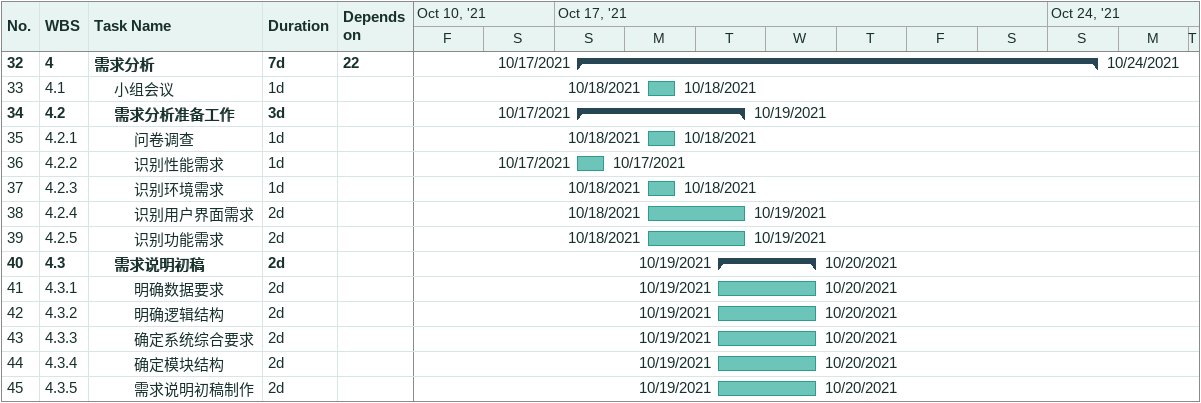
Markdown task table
| ID | WBS | Task | Duration | Start | Finish | Predecessors |
|---|---|---|---|---|---|---|
| 32 | 4 | **需求分析** | 7d | 2021-10-17 | 2021-10-24 | 22 |
| 33 | 4.1 | 小组会议 | 1d | 2021-10-18 | 2021-10-18 |  |
| 34 | 4.2 | **需求分析准备工作** | 3d | 2021-10-17 | 2021-10-19 |  |
| 35 | 4.2.1 | 问卷调查 | 1d | 2021-10-18 | 2021-10-18 |  |
| 36 | 4.2.2 | 识别性能需求 | 1d | 2021-10-17 | 2021-10-17 |  |
| 37 | 4.2.3 | 识别环境需求 | 1d | 2021-10-18 | 2021-10-18 |  |
| 38 | 4.2.4 | 识别用户界面需求 | 2d | 2021-10-18 | 2021-10-19 |  |
| 39 | 4.2.5 | 识别功能需求 | 2d | 2021-10-18 | 2021-10-19 |  |
| 40 | 4.3 | **需求说明初稿** | 2d | 2021-10-19 | 2021-10-20 |  |
| 41 | 4.3.1 | 明确数据要求 | 2d | 2021-10-19 | 2021-10-20 |  |
| 42 | 4.3.2 | 明确逻辑结构 | 2d | 2021-10-19 | 2021-10-20 |  |
| 43 | 4.3.3 | 确定系统综合要求 | 2d | 2021-10-19 | 2021-10-20 |  |
| 44 | 4.3.4 | 确定模块结构 | 2d | 2021-10-19 | 2021-10-20 |  |
| 45 | 4.3.5 | 需求说明初稿制作 | 2d | 2021-10-19 | 2021-10-20 |  |
